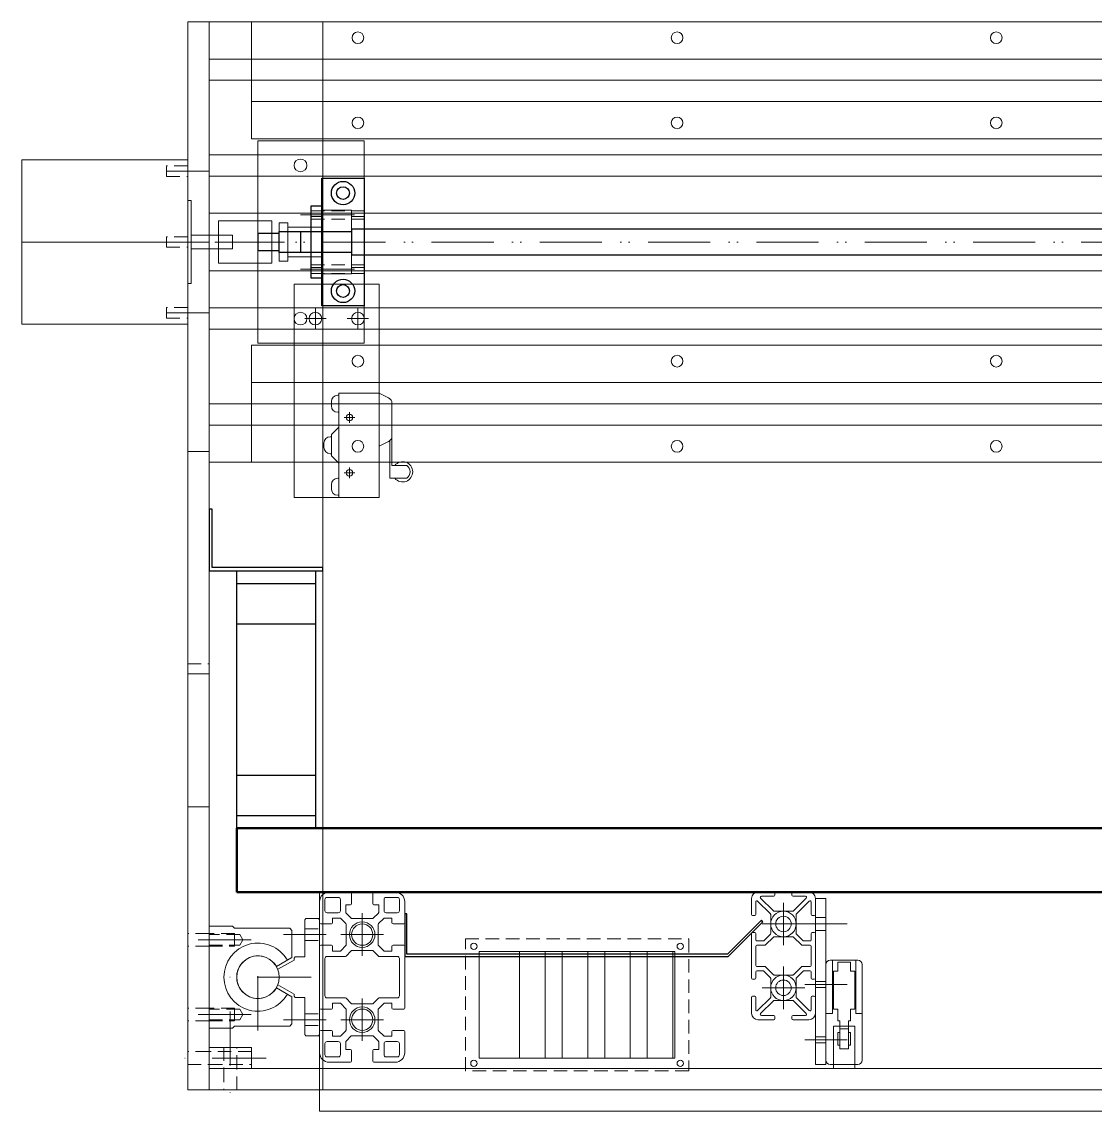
# Model space of a CAD drawing. Header units: millimetres. Extents: x -538 to 5863, y -404 to 2062.
# Drawn here: x -538 to -33, y 1265 to 1777 of the extents above; entities that cross this region are included whole.
import ezdxf

# ---------------------------------------------------------------- set-up
doc = ezdxf.new("R2010")
doc.units = ezdxf.units.MM
doc.linetypes.add('DASHDOTX2', pattern=[50.8, 25.4, -12.7, 0, -12.7])
doc.linetypes.add('DASHED2', pattern=[9.525, 6.35, -3.175])
for name, color, linetype, lineweight, true_color in [('ACCOUPLEMENT', 8, 'CONTINUOUS', 0, 0x7f7f7f), ('ALU_CHASSIS', 7, 'CONTINUOUS', 0, 0x000000), ('ALU_SOUTIEN_CABLES', 7, 'CONTINUOUS', 25, 0x000000), ('ALU_SUP_PAL', 7, 'CONTINUOUS', 0, 0x000000), ('ALU_Y', 7, 'CONTINUOUS', 0, 0x000000), ('ARBRE_DE_GUIDAGE_SUR_RAIL_1000', 4, 'CONTINUOUS', 0, 0x00ffff), ('axe', 1, 'DASHDOTX2', 0, 0xff0000), ('BAGUE', 9, 'CONTINUOUS', 0, 0xc0c0c0), ('BK10', 5, 'CONTINUOUS', 25, 0x0000ff), ('cacher', 3, 'DASHED2', 0, 0x00ff00), ('CHAINE', 2, 'CONTINUOUS', 25, 0xffff00), ('construction', 6, 'CONTINUOUS', 0, 0xff00ff), ('ECROU_KM0', 7, 'CONTINUOUS', 0, 0x000000), ('EQUER_CHAINE', 7, 'CONTINUOUS', 25, 0x000000), ('MARTYR', 20, 'CONTINUOUS', 50, 0xff5500), ('MEMA_23', 7, 'CONTINUOUS', 0, 0x000000), ('PALIER_DOUILLE_OUVERT_20', 7, 'CONTINUOUS', 0, 0x000000), ('PROFILE_ALU_30x60', 7, 'CONTINUOUS', 0, 0x000000), ('PROFILE_ALU_40x80', 7, 'CONTINUOUS', 0, 0x000000), ('PROFILE_ALU_45x90S', 7, 'CONTINUOUS', 0, 0x000000), ('ROULEMENT', 5, 'CONTINUOUS', 0, 0x0000ff), ('SWITCH', 7, 'CONTINUOUS', 0, 0x000000), ('VIS_A_BILLES', 2, 'CONTINUOUS', 25, 0xffff00)]:
    doc.layers.add(name, color=color, linetype=linetype, lineweight=lineweight, true_color=true_color)

msp = doc.modelspace()

# ---------------------------------------------------------------- linework, layer by layer
at = {"layer": 'ACCOUPLEMENT'}
for p, q in [((-445.5, 1663.5), (-445.5, 1683.5)), ((-445.5, 1683.5), (-420.5, 1683.5)), ((-420.5, 1683.5), (-420.5, 1663.5)), ((-420.5, 1663.5), (-445.5, 1663.5))]:
    msp.add_line(p, q, dxfattribs=at)
at = {"layer": 'ALU_CHASSIS'}
for p, q in [((-398, 1368), (-398, 1265)), ((538, 1368), (-398, 1368)), ((-165, 1365), (-160, 1365)), ((-165, 1287), (-165, 1365)), ((-160, 1365), (-160, 1287)), ((-323, 1340), (-231, 1340)), ((-323, 1290), (-323, 1340)), ((-231, 1340), (-231, 1290)), ((-231, 1290), (-323, 1290)), ((-160, 1287), (-165, 1287)), ((-398, 1265), (538, 1265))]:
    msp.add_line(p, q, dxfattribs=at)
for centre, radius in [((-180, 1353), 6), ((-378, 1348), 6), ((-325.5, 1342.5), 1.5), ((-228.5, 1342.5), 1.5), ((-180, 1323), 6), ((-378, 1308), 6), ((-325.5, 1287.5), 1.5), ((-228.5, 1287.5), 1.5)]:
    msp.add_circle(centre, radius, dxfattribs=at)
at = {"layer": 'ALU_SOUTIEN_CABLES'}
for p, q in [((-358, 1357.75), (-358, 1337.75)), ((-357, 1357.75), (-358, 1357.75)), ((-357, 1338.75), (-357, 1357.75)), ((-190.39, 1354.73), (-206.37, 1338.75)), ((-205.96, 1337.75), (-189.68, 1354.02)), ((-189.68, 1354.02), (-190.39, 1354.73)), ((-358, 1337.75), (-205.96, 1337.75)), ((-206.37, 1338.75), (-357, 1338.75))]:
    msp.add_line(p, q, dxfattribs=at)
at = {"layer": 'ALU_SUP_PAL'}
for p, q in [((-427, 1721), (-377, 1721)), ((-427, 1626), (-427, 1721)), ((-377, 1721), (-377, 1626)), ((-377, 1626), (-427, 1626))]:
    msp.add_line(p, q, dxfattribs=at)
for centre in [(-407, 1709.5), (-387, 1696.5), (-387, 1650.5), (-407, 1637.5)]:
    msp.add_circle(centre, 3, dxfattribs=at)
at = {"layer": 'ALU_Y'}
for p, q in [((-460, 1275), (-460, 1777)), ((-450, 1777), (-460, 1777)), ((-450, 1275), (-450, 1777)), ((-410, 1653.75), (-370, 1653.75)), ((-410, 1553.5), (-410, 1653.75)), ((-370, 1653.75), (-370, 1553.5)), ((-460, 1575), (-450, 1575)), ((-370, 1553.5), (-410, 1553.5)), ((-460, 1470.63), (-450, 1470.63)), ((-460, 1408), (-450, 1408)), ((-156.5, 1305), (-146.5, 1305)), ((-156.5, 1285), (-156.5, 1305)), ((-146.5, 1305), (-146.5, 1285)), ((-450, 1295), (-430, 1295)), ((-450, 1285), (-450, 1295)), ((-430, 1295), (-430, 1285)), ((590, 1285), (-450, 1285)), ((-430, 1285), (-450, 1285)), ((-146.5, 1285), (-156.5, 1285)), ((-460, 1275), (-450, 1275)), ((-450, 1275), (590, 1275))]:
    msp.add_line(p, q, dxfattribs=at)
for centre, radius in [((-400, 1637.5), 3), ((-380, 1637.5), 3), ((-384, 1591), 1.5), ((-384, 1565), 1.5)]:
    msp.add_circle(centre, radius, dxfattribs=at)
at = {"layer": 'ARBRE_DE_GUIDAGE_SUR_RAIL_1000'}
for p, q in [((-430, 1777), (570, 1777)), ((-430, 1777), (-430, 1722)), ((570, 1759.5), (-430, 1759.5)), ((-430, 1739.5), (570, 1739.5)), ((570, 1722), (-430, 1722)), ((-430, 1625), (570, 1625)), ((-430, 1625), (-430, 1570)), ((570, 1607.5), (-430, 1607.5)), ((-430, 1587.5), (570, 1587.5)), ((570, 1570), (-430, 1570)), ((-404.5, 1355.5), (-405, 1355)), ((-405, 1337.5), (-405, 1355)), ((-404.5, 1355.5), (-398.5, 1355.5)), ((-398.5, 1355.5), (-398, 1355)), ((-398, 1301), (-398, 1355)), ((-409.5, 1337.5), (-410, 1337)), ((-410, 1337), (-410, 1335.93)), ((-405, 1337.5), (-409.5, 1337.5)), ((-410, 1335.93), (-417.7, 1331.68)), ((-410, 1320.07), (-417.7, 1324.32)), ((-410, 1319), (-410, 1320.07)), ((-409.5, 1318.5), (-410, 1319)), ((-405, 1318.5), (-409.5, 1318.5)), ((-405, 1318.5), (-405, 1301)), ((-404.5, 1300.5), (-405, 1301)), ((-404.5, 1300.5), (-398.5, 1300.5)), ((-398.5, 1300.5), (-398, 1301))]:
    msp.add_line(p, q, dxfattribs=at)
for centre, radius in [((-380, 1769.5), 2.75), ((-230, 1769.5), 2.75), ((-80, 1769.5), 2.75), ((-380, 1729.5), 2.75), ((-230, 1729.5), 2.75), ((-80, 1729.5), 2.75), ((-380, 1617.5), 2.75), ((-230, 1617.5), 2.75), ((-80, 1617.5), 2.75), ((-380, 1577.5), 2.75), ((-230, 1577.5), 2.75), ((-80, 1577.5), 2.75), ((-427, 1328), 10)]:
    msp.add_circle(centre, radius, dxfattribs=at)
at = {"layer": 'axe'}
for p, q in [((-470, 1706.83), (-450, 1706.83)), ((-407, 1686.23), (-372, 1686.23)), ((-498.09, 1673.5), (587.5, 1673.5)), ((-490.88, 1673.5), (-398.02, 1673.5)), ((-470, 1673.5), (-450, 1673.5)), ((600, 1673.5), (-420, 1673.5)), ((-407, 1660.77), (-372, 1660.77)), ((-470, 1640.17), (-450, 1640.17)), ((-400, 1632.5), (-400, 1642.5)), ((-380, 1632.5), (-380, 1642.5)), ((-405, 1637.5), (-395, 1637.5)), ((-385, 1637.5), (-375, 1637.5)), ((-384, 1588.5), (-384, 1593.5)), ((-386.5, 1591), (-381.5, 1591)), ((-384, 1562.5), (-384, 1567.5)), ((-386.5, 1565), (-381.5, 1565)), ((-180, 1343), (-180, 1363)), ((-378, 1358), (-378, 1338)), ((-427, 1303), (-427, 1353)), ((-170, 1353), (-190, 1353)), ((-170, 1353), (-150, 1353)), ((-395, 1348), (-415, 1348)), ((-388, 1348), (-368, 1348)), ((-455.06, 1345.5), (-430.19, 1345.5)), ((-180, 1313), (-180, 1333)), ((-402, 1328), (-452, 1328)), ((-170, 1323), (-190, 1323)), ((-170, 1324.5), (-150, 1324.5)), ((-378, 1318), (-378, 1298)), ((-440, 1311.85), (-440, 1266.8)), ((-455.06, 1310.5), (-430.19, 1310.5)), ((-395, 1308), (-415, 1308)), ((-388, 1308), (-368, 1308)), ((-170, 1298.5), (-150, 1298.5)), ((-423.15, 1290), (-468.2, 1290))]:
    msp.add_line(p, q, dxfattribs=at)
at = {"layer": 'BAGUE'}
for p, q in [((-413, 1680.5), (-397, 1680.5)), ((-413, 1666.5), (-413, 1680.5)), ((-397, 1680.5), (-397, 1666.5)), ((-397, 1666.5), (-413, 1666.5))]:
    msp.add_line(p, q, dxfattribs=at)
at = {"layer": 'BK10'}
for p, q in [((-397, 1703.5), (-377, 1703.5)), ((-397, 1643.5), (-397, 1703.5)), ((-377, 1703.5), (-377, 1643.5)), ((-402, 1690.5), (-397, 1690.5)), ((-402, 1656.5), (-402, 1690.5)), ((-397, 1690.5), (-397, 1656.5)), ((-397, 1656.5), (-402, 1656.5)), ((-377, 1643.5), (-397, 1643.5))]:
    msp.add_line(p, q, dxfattribs=at)
for centre, radius in [((-387, 1696.5), 5.5), ((-387, 1696.5), 3), ((-387, 1650.5), 5.5), ((-387, 1650.5), 3)]:
    msp.add_circle(centre, radius, dxfattribs=at)
at = {"layer": 'cacher'}
for p, q in [((-470, 1709.33), (-470, 1704.33)), ((-460, 1709.33), (-470, 1709.33)), ((-470, 1704.33), (-460, 1704.33)), ((-402, 1688.23), (-377, 1688.23)), ((-402, 1685.5), (-397, 1685.5)), ((-397, 1688.5), (-383, 1688.5)), ((-383, 1688.5), (-383, 1658.5)), ((-383, 1685.5), (-377, 1685.5)), ((-402, 1684.23), (-377, 1684.23)), ((-470, 1676), (-470, 1671)), ((-460, 1676), (-470, 1676)), ((-470, 1671), (-460, 1671)), ((-402, 1662.77), (-377, 1662.77)), ((-397, 1661.5), (-402, 1661.5)), ((-383, 1661.5), (-377, 1661.5)), ((-402, 1658.77), (-377, 1658.77)), ((-383, 1658.5), (-397, 1658.5)), ((-470, 1642.67), (-470, 1637.67)), ((-460, 1642.67), (-470, 1642.67)), ((-470, 1637.67), (-460, 1637.67)), ((-460, 1475.26), (-450, 1475.26)), ((-165, 1356), (-160, 1356)), ((-450, 1348.5), (-460, 1348.5)), ((-438, 1348.5), (-450, 1348.5)), ((-435.5, 1348), (-450, 1348)), ((-438, 1342.5), (-438, 1348.5)), ((-434.06, 1345.5), (-435.5, 1348)), ((-405, 1350.75), (-398, 1350.75)), ((-165, 1350), (-160, 1350)), ((-450, 1342.5), (-460, 1342.5)), ((-450, 1343), (-435.5, 1343)), ((-450, 1342.5), (-438, 1342.5)), ((-435.5, 1343), (-434.06, 1345.5)), ((-405, 1345.25), (-398, 1345.25)), ((-329.5, 1346), (-224.5, 1346)), ((-329.5, 1284), (-329.5, 1346)), ((-224.5, 1346), (-224.5, 1284)), ((-165, 1325.9), (-160, 1325.9)), ((-165, 1323.1), (-160, 1323.1)), ((-450, 1313.5), (-460, 1313.5)), ((-438, 1313.5), (-450, 1313.5)), ((-435.5, 1313), (-450, 1313)), ((-438, 1307.5), (-438, 1313.5)), ((-434.06, 1310.5), (-435.5, 1313)), ((-405, 1310.75), (-398, 1310.75)), ((-450, 1307.5), (-460, 1307.5)), ((-450, 1308), (-435.5, 1308)), ((-450, 1307.5), (-438, 1307.5)), ((-435.5, 1308), (-434.06, 1310.5)), ((-405, 1305.25), (-398, 1305.25)), ((-165, 1299.9), (-160, 1299.9)), ((-165, 1297.1), (-160, 1297.1)), ((-450, 1293), (-460, 1293)), ((-430, 1293), (-450, 1293)), ((-443, 1295), (-443, 1285)), ((-437, 1285), (-437, 1295)), ((-460, 1287), (-450, 1287)), ((-450, 1287), (-430, 1287)), ((-443, 1285), (-443, 1275)), ((-437, 1275), (-437, 1285)), ((-224.5, 1284), (-329.5, 1284))]:
    msp.add_line(p, q, dxfattribs=at)
at = {"layer": 'CHAINE'}
for p, q in [((-437, 1519), (-400, 1519)), ((-437, 1398), (-437, 1519)), ((-400, 1519), (-400, 1398)), ((-437, 1513), (-400, 1513)), ((-437, 1494), (-400, 1494)), ((-437, 1423), (-400, 1423)), ((-437, 1404), (-400, 1404)), ((-400, 1398), (-437, 1398))]:
    msp.add_line(p, q, dxfattribs=at)
at = {"layer": 'construction'}
for p, q in [((-396.5, 1275), (-396.5, 1777)), ((-304, 1340), (-304, 1290)), ((-292, 1340), (-292, 1290)), ((-284, 1340), (-284, 1290)), ((-272, 1340), (-272, 1290)), ((-264, 1340), (-264, 1290)), ((-252, 1340), (-252, 1290)), ((-244, 1340), (-244, 1290)), ((-232, 1340), (-232, 1290))]:
    msp.add_line(p, q, dxfattribs=at)
at = {"layer": 'ECROU_KM0'}
for p, q in [((-417, 1682.5), (-413, 1682.5)), ((-417, 1664.5), (-417, 1682.5)), ((-413, 1682.5), (-413, 1664.5)), ((-413, 1664.5), (-417, 1664.5))]:
    msp.add_line(p, q, dxfattribs=at)
at = {"layer": 'EQUER_CHAINE'}
for p, q in [((-450, 1548), (-450, 1519)), ((-448.5, 1548), (-450, 1548)), ((-448.5, 1520.5), (-448.5, 1548)), ((-450, 1519), (-396.5, 1519)), ((-396.5, 1520.5), (-448.5, 1520.5)), ((-396.5, 1519), (-396.5, 1520.5))]:
    msp.add_line(p, q, dxfattribs=at)
at = {"layer": 'MARTYR'}
for p, q in [((-437, 1398), (577, 1398)), ((-437, 1368), (-437, 1398)), ((577, 1368), (-437, 1368))]:
    msp.add_line(p, q, dxfattribs=at)
at = {"layer": 'MEMA_23'}
for p, q in [((-538, 1712.14), (-460, 1712.14)), ((-538, 1634.86), (-538, 1712.14)), ((-460, 1712.14), (-460, 1634.86)), ((-460, 1701.7), (-460, 1645.3)), ((-460, 1693), (-458.4, 1693)), ((-460, 1654), (-460, 1693)), ((-458.4, 1693), (-458.4, 1654)), ((-458.4, 1676.68), (-439, 1676.68)), ((-458.4, 1670.33), (-458.4, 1676.68)), ((-439, 1676.68), (-439, 1670.33)), ((-538, 1673.5), (-460, 1673.5)), ((-439, 1670.33), (-458.4, 1670.33)), ((-458.4, 1654), (-460, 1654)), ((-460, 1634.86), (-538, 1634.86))]:
    msp.add_line(p, q, dxfattribs=at)
at = {"layer": 'PALIER_DOUILLE_OUVERT_20'}
for p, q in [((-450, 1304), (-450, 1352)), ((-450, 1352), (-439, 1352)), ((-439, 1352), (-438, 1351)), ((-438, 1351), (-412, 1351)), ((-411, 1350), (-412, 1351)), ((-411, 1350), (-411, 1337.24)), ((-418.34, 1333), (-411, 1337.24)), ((-418.34, 1323), (-411, 1318.76)), ((-411, 1318.76), (-411, 1306)), ((-411, 1306), (-412, 1305)), ((-439, 1304), (-450, 1304)), ((-438, 1305), (-439, 1304)), ((-412, 1305), (-438, 1305))]:
    msp.add_line(p, q, dxfattribs=at)
for radius in [16, 10]:
    msp.add_arc((-427, 1328), radius, 30, 330, dxfattribs=at)
at = {"layer": 'PROFILE_ALU_30x60'}
for p, q in [((-192, 1368), (-184.5, 1368)), ((-184, 1367.5), (-184, 1366.5)), ((-176, 1367.5), (-176, 1366.5)), ((-168, 1368), (-175.5, 1368)), ((-195, 1365), (-195, 1357.5)), ((-193, 1357.5), (-193, 1363.38)), ((-192.15, 1363.73), (-186.15, 1357.73)), ((-190.73, 1365.15), (-184.73, 1359.15)), ((-184.5, 1366), (-190.38, 1366)), ((-175.5, 1366), (-169.62, 1366)), ((-169.27, 1365.15), (-175.27, 1359.15)), ((-167.85, 1363.73), (-173.85, 1357.73)), ((-167, 1357.5), (-167, 1363.38)), ((-165, 1365), (-165, 1357.5)), ((-194.5, 1357), (-193.5, 1357)), ((-186, 1357.38), (-186, 1353)), ((-184.38, 1359), (-180, 1359)), ((-175.62, 1359), (-180, 1359)), ((-174, 1357.38), (-174, 1353)), ((-165.5, 1357), (-166.5, 1357)), ((-186, 1348.62), (-186, 1353)), ((-174, 1348.62), (-174, 1353)), ((-195, 1327.5), (-195, 1348.5)), ((-194.5, 1349), (-193.5, 1349)), ((-193, 1348.5), (-193, 1345.5)), ((-189.27, 1345.15), (-186.15, 1348.27)), ((-188.44, 1343.15), (-184.73, 1346.85)), ((-184.38, 1347), (-180, 1347)), ((-175.62, 1347), (-180, 1347)), ((-171.56, 1343.15), (-175.27, 1346.85)), ((-170.73, 1345.15), (-173.85, 1348.27)), ((-167, 1348.5), (-167, 1345.5)), ((-165.5, 1349), (-166.5, 1349)), ((-165, 1327.5), (-165, 1348.5)), ((-193, 1342.5), (-193, 1338)), ((-189.62, 1345), (-192.5, 1345)), ((-188.79, 1343), (-192.5, 1343)), ((-171.21, 1343), (-167.5, 1343)), ((-170.38, 1345), (-167.5, 1345)), ((-167, 1342.5), (-167, 1338)), ((-193, 1333.5), (-193, 1338)), ((-167, 1333.5), (-167, 1338)), ((-188.79, 1333), (-192.5, 1333)), ((-188.44, 1332.85), (-184.73, 1329.15)), ((-171.56, 1332.85), (-175.27, 1329.15)), ((-171.21, 1333), (-167.5, 1333)), ((-194.5, 1327), (-193.5, 1327)), ((-193, 1327.5), (-193, 1330.5)), ((-189.62, 1331), (-192.5, 1331)), ((-189.27, 1330.85), (-186.15, 1327.73)), ((-186, 1327.38), (-186, 1323)), ((-184.38, 1329), (-180, 1329)), ((-175.62, 1329), (-180, 1329)), ((-174, 1327.38), (-174, 1323)), ((-170.73, 1330.85), (-173.85, 1327.73)), ((-170.38, 1331), (-167.5, 1331)), ((-167, 1327.5), (-167, 1330.5)), ((-165.5, 1327), (-166.5, 1327)), ((-186, 1318.62), (-186, 1323)), ((-174, 1318.62), (-174, 1323)), ((-195, 1311), (-195, 1318.5)), ((-194.5, 1319), (-193.5, 1319)), ((-193, 1318.5), (-193, 1312.62)), ((-192.15, 1312.27), (-186.15, 1318.27)), ((-190.73, 1310.85), (-184.73, 1316.85)), ((-184.38, 1317), (-180, 1317)), ((-175.62, 1317), (-180, 1317)), ((-169.27, 1310.85), (-175.27, 1316.85)), ((-167.85, 1312.27), (-173.85, 1318.27)), ((-167, 1318.5), (-167, 1312.62)), ((-165.5, 1319), (-166.5, 1319)), ((-165, 1311), (-165, 1318.5)), ((-192, 1308), (-184.5, 1308)), ((-184.5, 1310), (-190.38, 1310)), ((-184, 1308.5), (-184, 1309.5)), ((-176, 1308.5), (-176, 1309.5)), ((-175.5, 1310), (-169.62, 1310)), ((-168, 1308), (-175.5, 1308))]:
    msp.add_line(p, q, dxfattribs=at)
for centre in [(-180, 1353), (-180, 1323)]:
    msp.add_circle(centre, 3.65, dxfattribs=at)
for centre, radius, start, end in [((-192, 1365), 3, 90, 180), ((-184.5, 1367.5), 0.5, 360, 90), ((-175.5, 1367.5), 0.5, 90, 180), ((-168, 1365), 3, 360, 90), ((-192.5, 1363.38), 0.5, 45, 180), ((-190.38, 1365.5), 0.5, 90, 225), ((-184.5, 1366.5), 0.5, 270, 360), ((-175.5, 1366.5), 0.5, 180, 270), ((-169.62, 1365.5), 0.5, 315, 90), ((-167.5, 1363.38), 0.5, 360, 135), ((-194.5, 1357.5), 0.5, 180, 270), ((-193.5, 1357.5), 0.5, 270, 360), ((-186.5, 1357.38), 0.5, 360, 45), ((-184.38, 1359.5), 0.5, 225, 270), ((-175.62, 1359.5), 0.5, 270, 315), ((-173.5, 1357.38), 0.5, 135, 180), ((-166.5, 1357.5), 0.5, 180, 270), ((-165.5, 1357.5), 0.5, 270, 360), ((-194.5, 1348.5), 0.5, 90, 180), ((-193.5, 1348.5), 0.5, 360, 90), ((-186.5, 1348.62), 0.5, 315, 360), ((-184.38, 1346.5), 0.5, 90, 135), ((-175.62, 1346.5), 0.5, 45, 90), ((-173.5, 1348.62), 0.5, 180, 225), ((-166.5, 1348.5), 0.5, 90, 180), ((-165.5, 1348.5), 0.5, 360, 90), ((-192.5, 1345.5), 0.5, 180, 270), ((-192.5, 1342.5), 0.5, 90, 180), ((-189.62, 1345.5), 0.5, 270, 315), ((-188.79, 1343.5), 0.5, 270, 315), ((-171.21, 1343.5), 0.5, 225, 270), ((-170.38, 1345.5), 0.5, 225, 270), ((-167.5, 1345.5), 0.5, 270, 360), ((-167.5, 1342.5), 0.5, 360, 90), ((-192.5, 1333.5), 0.5, 180, 270), ((-188.79, 1332.5), 0.5, 45, 90), ((-171.21, 1332.5), 0.5, 90, 135), ((-167.5, 1333.5), 0.5, 270, 360), ((-194.5, 1327.5), 0.5, 180, 270), ((-193.5, 1327.5), 0.5, 270, 360), ((-192.5, 1330.5), 0.5, 90, 180), ((-189.62, 1330.5), 0.5, 45, 90), ((-186.5, 1327.38), 0.5, 360, 45), ((-184.38, 1329.5), 0.5, 225, 270), ((-175.62, 1329.5), 0.5, 270, 315), ((-173.5, 1327.38), 0.5, 135, 180), ((-170.38, 1330.5), 0.5, 90, 135), ((-167.5, 1330.5), 0.5, 360, 90), ((-166.5, 1327.5), 0.5, 180, 270), ((-165.5, 1327.5), 0.5, 270, 360), ((-194.5, 1318.5), 0.5, 90, 180), ((-193.5, 1318.5), 0.5, 360, 90), ((-186.5, 1318.62), 0.5, 315, 360), ((-184.38, 1316.5), 0.5, 90, 135), ((-175.62, 1316.5), 0.5, 45, 90), ((-173.5, 1318.62), 0.5, 180, 225), ((-166.5, 1318.5), 0.5, 90, 180), ((-165.5, 1318.5), 0.5, 360, 90), ((-192, 1311), 3, 180, 270), ((-192.5, 1312.62), 0.5, 180, 315), ((-190.38, 1310.5), 0.5, 135, 270), ((-169.62, 1310.5), 0.5, 270, 45), ((-168, 1311), 3, 270, 360), ((-167.5, 1312.62), 0.5, 225, 360), ((-184.5, 1309.5), 0.5, 360, 90), ((-184.5, 1308.5), 0.5, 270, 360), ((-175.5, 1309.5), 0.5, 90, 180), ((-175.5, 1308.5), 0.5, 180, 270)]:
    msp.add_arc(centre, radius, start, end, dxfattribs=at)
at = {"layer": 'PROFILE_ALU_40x80'}
for p, q in [((-383.5, 1368), (-393.5, 1368)), ((-383, 1367.5), (-383, 1362.5)), ((-373, 1367.5), (-373, 1362.5)), ((-362.5, 1368), (-372.5, 1368)), ((-362.5, 1368), (-372.5, 1368)), ((-398, 1363.5), (-398, 1353.5)), ((-395.5, 1359.25), (-395.5, 1364.5)), ((-394.5, 1365.5), (-389.25, 1365.5)), ((-388.25, 1364.5), (-388.25, 1359.25)), ((-385.75, 1362), (-385.75, 1358.46)), ((-383.5, 1362), (-385.75, 1362)), ((-372.5, 1362), (-370.25, 1362)), ((-370.25, 1362), (-370.25, 1358.46)), ((-367.75, 1359.25), (-367.75, 1364.5)), ((-366.75, 1365.5), (-361.5, 1365.5)), ((-360.5, 1364.5), (-360.5, 1359.25)), ((-358, 1353.5), (-358, 1363.5)), ((-389.25, 1358.25), (-394.5, 1358.25)), ((-385.6, 1358.1), (-383.15, 1355.65)), ((-370.4, 1358.1), (-372.85, 1355.65)), ((-361.5, 1358.25), (-366.75, 1358.25)), ((-397.5, 1353), (-392.5, 1353)), ((-392, 1353.5), (-392, 1355.75)), ((-392, 1355.75), (-388.46, 1355.75)), ((-388.1, 1355.6), (-385.65, 1353.15)), ((-385.5, 1348), (-385.5, 1352.79)), ((-382.79, 1355.5), (-378, 1355.5)), ((-378, 1355.5), (-373.21, 1355.5)), ((-370.5, 1352.79), (-370.5, 1348)), ((-367.9, 1355.6), (-370.35, 1353.15)), ((-364, 1355.75), (-367.54, 1355.75)), ((-364, 1353.5), (-364, 1355.75)), ((-358.5, 1353), (-363.5, 1353)), ((-385.5, 1343.21), (-385.5, 1348)), ((-370.5, 1348), (-370.5, 1343.21)), ((-398, 1342.5), (-398, 1313.5)), ((-397.5, 1343), (-392.5, 1343)), ((-392, 1342.5), (-392, 1340.25)), ((-388.1, 1340.4), (-385.65, 1342.85)), ((-367.9, 1340.4), (-370.35, 1342.85)), ((-364, 1342.5), (-364, 1340.25)), ((-358.5, 1343), (-363.5, 1343)), ((-358, 1313.5), (-358, 1342.5)), ((-395.5, 1319.25), (-395.5, 1336.75)), ((-394.5, 1337.75), (-385.96, 1337.75)), ((-392, 1340.25), (-388.46, 1340.25)), ((-385.6, 1337.9), (-383.15, 1340.35)), ((-378, 1340.5), (-382.79, 1340.5)), ((-373.21, 1340.5), (-378, 1340.5)), ((-370.4, 1337.9), (-372.85, 1340.35)), ((-370.04, 1337.75), (-361.5, 1337.75)), ((-364, 1340.25), (-367.54, 1340.25)), ((-360.5, 1336.75), (-360.5, 1319.25)), ((-385.96, 1318.25), (-394.5, 1318.25)), ((-385.6, 1318.1), (-383.15, 1315.65)), ((-370.41, 1318.1), (-372.85, 1315.65)), ((-361.5, 1318.25), (-370.06, 1318.25)), ((-397.5, 1313), (-392.5, 1313)), ((-392, 1313.5), (-392, 1315.75)), ((-392, 1315.75), (-388.46, 1315.75)), ((-388.1, 1315.6), (-385.65, 1313.15)), ((-385.5, 1308), (-385.5, 1312.79)), ((-382.79, 1315.5), (-378, 1315.5)), ((-378, 1315.5), (-373.21, 1315.5)), ((-370.5, 1312.79), (-370.5, 1308)), ((-367.9, 1315.6), (-370.35, 1313.15)), ((-364, 1315.75), (-367.54, 1315.75)), ((-364, 1313.5), (-364, 1315.75)), ((-358.5, 1313), (-363.5, 1313)), ((-385.5, 1308), (-385.5, 1303.21)), ((-370.5, 1303.21), (-370.5, 1308)), ((-398, 1292.5), (-398, 1302.5)), ((-397.5, 1303), (-392.5, 1303)), ((-392, 1302.5), (-392, 1300.25)), ((-388.1, 1300.4), (-385.65, 1302.85)), ((-382.79, 1300.5), (-378, 1300.5)), ((-378, 1300.5), (-373.21, 1300.5)), ((-367.9, 1300.4), (-370.35, 1302.85)), ((-364, 1302.5), (-364, 1300.25)), ((-358.5, 1303), (-363.5, 1303)), ((-358, 1302.5), (-358, 1292.5)), ((-395.5, 1296.75), (-395.5, 1291.5)), ((-389.25, 1297.75), (-394.5, 1297.75)), ((-392, 1300.25), (-388.46, 1300.25)), ((-388.25, 1291.5), (-388.25, 1296.75)), ((-385.75, 1294), (-385.75, 1297.54)), ((-385.6, 1297.9), (-383.15, 1300.35)), ((-370.4, 1297.9), (-372.85, 1300.35)), ((-370.25, 1294), (-370.25, 1297.54)), ((-367.75, 1296.75), (-367.75, 1291.5)), ((-364, 1300.25), (-367.54, 1300.25)), ((-361.5, 1297.75), (-366.75, 1297.75)), ((-360.5, 1291.5), (-360.5, 1296.75)), ((-394.5, 1290.5), (-389.25, 1290.5)), ((-383.5, 1294), (-385.75, 1294)), ((-383, 1288.5), (-383, 1293.5)), ((-373, 1288.5), (-373, 1293.5)), ((-372.5, 1294), (-370.25, 1294)), ((-366.75, 1290.5), (-361.5, 1290.5)), ((-383.5, 1288), (-393.5, 1288)), ((-362.5, 1288), (-372.5, 1288))]:
    msp.add_line(p, q, dxfattribs=at)
for centre in [(-378, 1348), (-378, 1308)]:
    msp.add_circle(centre, 5, dxfattribs=at)
for centre, radius, start, end in [((-393.5, 1363.5), 4.5, 90, 180), ((-383.5, 1367.5), 0.5, 0, 90), ((-372.5, 1367.5), 0.5, 90, 180), ((-362.5, 1363.5), 4.5, 0, 90), ((-394.5, 1364.5), 1, 90, 180), ((-389.25, 1364.5), 1, 0, 90), ((-383.5, 1362.5), 0.5, 270, 0), ((-372.5, 1362.5), 0.5, 180, 270), ((-366.75, 1364.5), 1, 90, 180), ((-361.5, 1364.5), 1, 0, 90), ((-394.5, 1359.25), 1, 180, 270), ((-389.25, 1359.25), 1, 270, 0), ((-385.25, 1358.46), 0.5, 180, 225), ((-370.75, 1358.46), 0.5, 315, 0), ((-366.75, 1359.25), 1, 180, 270), ((-361.5, 1359.25), 1, 270, 0), ((-397.5, 1353.5), 0.5, 180, 270), ((-392.5, 1353.5), 0.5, 270, 0), ((-388.46, 1355.25), 0.5, 45, 90), ((-386, 1352.79), 0.5, 0, 45), ((-382.79, 1356), 0.5, 225, 270), ((-373.21, 1356), 0.5, 270, 315), ((-370, 1352.79), 0.5, 135, 180), ((-367.54, 1355.25), 0.5, 90, 135), ((-363.5, 1353.5), 0.5, 180, 270), ((-358.5, 1353.5), 0.5, 270, 0), ((-397.5, 1342.5), 0.5, 90, 180), ((-392.5, 1342.5), 0.5, 0, 90), ((-386, 1343.21), 0.5, 315, 0), ((-370, 1343.21), 0.5, 180, 225), ((-363.5, 1342.5), 0.5, 90, 180), ((-358.5, 1342.5), 0.5, 0, 90), ((-394.5, 1336.75), 1, 90, 180), ((-388.46, 1340.75), 0.5, 270, 315), ((-385.96, 1338.25), 0.5, 270, 315), ((-382.79, 1340), 0.5, 90, 135), ((-373.21, 1340), 0.5, 45, 90), ((-370.04, 1338.25), 0.5, 225, 270), ((-367.54, 1340.75), 0.5, 225, 270), ((-361.5, 1336.75), 1, 0, 90), ((-394.5, 1319.25), 1, 180, 270), ((-385.96, 1317.75), 0.5, 45, 90), ((-370.06, 1317.75), 0.5, 90, 135.1964), ((-361.5, 1319.25), 1, 270, 0), ((-397.5, 1313.5), 0.5, 180, 270), ((-392.5, 1313.5), 0.5, 270, 0), ((-388.46, 1315.25), 0.5, 45, 90), ((-386, 1312.79), 0.5, 0, 45), ((-382.79, 1316), 0.5, 225, 270), ((-373.21, 1316), 0.5, 270, 315), ((-370, 1312.79), 0.5, 135, 180), ((-367.54, 1315.25), 0.5, 90, 135), ((-363.5, 1313.5), 0.5, 180, 270), ((-358.5, 1313.5), 0.5, 270, 0), ((-397.5, 1302.5), 0.5, 90, 180), ((-392.5, 1302.5), 0.5, 0, 90), ((-386, 1303.21), 0.5, 315, 0), ((-382.79, 1300), 0.5, 90, 135), ((-373.21, 1300), 0.5, 45, 90), ((-370, 1303.21), 0.5, 180, 225), ((-363.5, 1302.5), 0.5, 90, 180), ((-358.5, 1302.5), 0.5, 0, 90), ((-394.5, 1296.75), 1, 90, 180), ((-389.25, 1296.75), 1, 0, 90), ((-388.46, 1300.75), 0.5, 270, 315), ((-385.25, 1297.54), 0.5, 135, 180), ((-370.75, 1297.54), 0.5, 0, 45), ((-367.54, 1300.75), 0.5, 225, 270), ((-366.75, 1296.75), 1, 90, 180), ((-361.5, 1296.75), 1, 0, 90), ((-393.5, 1292.5), 4.5, 180, 270), ((-394.5, 1291.5), 1, 180, 270), ((-389.25, 1291.5), 1, 270, 0), ((-383.5, 1293.5), 0.5, 0, 90), ((-372.5, 1293.5), 0.5, 90, 180), ((-366.75, 1291.5), 1, 180, 270), ((-362.5, 1292.5), 4.5, 270, 0), ((-361.5, 1291.5), 1, 270, 0), ((-383.5, 1288.5), 0.5, 270, 0), ((-372.5, 1288.5), 0.5, 180, 270)]:
    msp.add_arc(centre, radius, start, end, dxfattribs=at)
at = {"layer": 'PROFILE_ALU_45x90S'}
for p, q in [((-450, 1777), (-450, 1687)), ((590, 1777), (-450, 1777)), ((590, 1759.5), (-450, 1759.5)), ((590, 1749.5), (-450, 1749.5)), ((590, 1714.5), (-450, 1714.5)), ((590, 1704.5), (-450, 1704.5)), ((590, 1687), (-450, 1687)), ((-450, 1660), (-450, 1570)), ((590, 1660), (-450, 1660)), ((590, 1642.5), (-450, 1642.5)), ((590, 1632.5), (-450, 1632.5)), ((590, 1597.5), (-450, 1597.5)), ((590, 1587.5), (-450, 1587.5)), ((590, 1570), (-450, 1570))]:
    msp.add_line(p, q, dxfattribs=at)
at = {"layer": 'ROULEMENT'}
for p, q in [((-397, 1688.5), (-383, 1688.5)), ((-397, 1658.5), (-397, 1688.5)), ((-383, 1688.5), (-383, 1658.5)), ((-383, 1658.5), (-397, 1658.5))]:
    msp.add_line(p, q, dxfattribs=at)
at = {"layer": 'SWITCH'}
for p, q in [((-392.5, 1598.5), (-392.5, 1597.5)), ((-392.5, 1597.5), (-392.5, 1596.5)), ((-389, 1601.5), (-389.5, 1601.5)), ((-389, 1553.5), (-389, 1602.5)), ((-389, 1602.5), (-370, 1602.5)), ((-370, 1602.5), (-370, 1553.5)), ((-370, 1602.5), (-365.66, 1600.33)), ((-364, 1597.65), (-364, 1582.35)), ((-389.5, 1593.5), (-389, 1593.5)), ((-389, 1586.5), (-392.5, 1583)), ((-392.5, 1583), (-392.5, 1573)), ((-364, 1582.35), (-364, 1568.5)), ((-396, 1579), (-396, 1578)), ((-396, 1578), (-396, 1577)), ((-392.5, 1582), (-393, 1582)), ((-370, 1577.5), (-365.66, 1579.67)), ((-365, 1562.5), (-365, 1580.12)), ((-393, 1574), (-392.5, 1574)), ((-392.5, 1573), (-389, 1569.5)), ((-364, 1568.5), (-357, 1568.5)), ((-389, 1562.5), (-389.5, 1562.5)), ((-357, 1562.5), (-365, 1562.5)), ((-392.5, 1559.5), (-392.5, 1558.5)), ((-392.5, 1558.5), (-392.5, 1557.5)), ((-389.5, 1554.5), (-389, 1554.5)), ((-370, 1553.5), (-389, 1553.5)), ((-160, 1289), (-160, 1334)), ((-158, 1336), (-145, 1336)), ((-157, 1311), (-157, 1336)), ((-154.5, 1330.76), (-154.5, 1335)), ((-154.5, 1335), (-151.5, 1335)), ((-148.5, 1335), (-151.5, 1335)), ((-148.5, 1330.76), (-148.5, 1335)), ((-146, 1336), (-146, 1311)), ((-143, 1334), (-143, 1289)), ((-156.5, 1312.91), (-156.5, 1330.76)), ((-156.5, 1330.76), (-154.5, 1330.76)), ((-146.5, 1330.76), (-148.5, 1330.76)), ((-146.5, 1312.91), (-146.5, 1330.76)), ((-160, 1311), (-157, 1311)), ((-154.5, 1312.91), (-156.5, 1312.91)), ((-154.5, 1307.54), (-154.5, 1312.91)), ((-148.5, 1307.54), (-148.5, 1312.91)), ((-148.5, 1312.91), (-146.5, 1312.91)), ((-146, 1311), (-143, 1311)), ((-153.5, 1307.54), (-154.5, 1307.54)), ((-153.5, 1302), (-153.5, 1307.54)), ((-149.5, 1302), (-149.5, 1307.54)), ((-149.5, 1307.54), (-148.5, 1307.54)), ((-154.5, 1296), (-154.5, 1302)), ((-154.5, 1302), (-153.5, 1302)), ((-153.5, 1294.25), (-153.5, 1303.75)), ((-153.5, 1303.75), (-149.5, 1303.75)), ((-149.5, 1303.75), (-149.5, 1294.25)), ((-148.5, 1302), (-149.5, 1302)), ((-148.5, 1296), (-148.5, 1302)), ((-153.5, 1296), (-154.5, 1296)), ((-149.5, 1296), (-148.5, 1296)), ((-149.5, 1294.25), (-153.5, 1294.25)), ((-145, 1287), (-158, 1287))]:
    msp.add_line(p, q, dxfattribs=at)
for centre in [(-384, 1591), (-384, 1565)]:
    msp.add_circle(centre, 1.5, dxfattribs=at)
for centre, radius, start, end in [((-389.5, 1598.5), 3, 90, 180), ((-367, 1597.65), 3, 0, 63.4349), ((-389.5, 1596.5), 3, 180, 270), ((-367, 1582.35), 3, 296.5651, 0), ((-393, 1579), 3, 90, 180), ((-393, 1577), 3, 180, 270), ((-359, 1565.5), 4.75, 219.1667, 140.8333), ((-359.25, 1565.5), 3.75, 306.8699, 53.1301), ((-389.5, 1559.5), 3, 90, 180), ((-389.5, 1557.5), 3, 180, 270), ((-158, 1334), 2, 90, 180), ((-145, 1334), 2, 0, 90), ((-158, 1289), 2, 180, 270), ((-145, 1289), 2, 270, 0)]:
    msp.add_arc(centre, radius, start, end, dxfattribs=at)
at = {"layer": 'VIS_A_BILLES'}
for p, q in [((564, 1679.5), (-383, 1679.5)), ((-383, 1679.5), (-383, 1667.5)), ((-417, 1677.5), (-427, 1677.5)), ((-427, 1677.5), (-427, 1669.5)), ((-417, 1668.5), (-417, 1678.5)), ((-417, 1678.5), (-383, 1678.5)), ((-407, 1678.5), (-407, 1668.5)), ((-427, 1669.5), (-417, 1669.5)), ((-383, 1668.5), (-417, 1668.5)), ((-383, 1667.5), (564, 1667.5))]:
    msp.add_line(p, q, dxfattribs=at)

doc.saveas('drawing.dxf')
